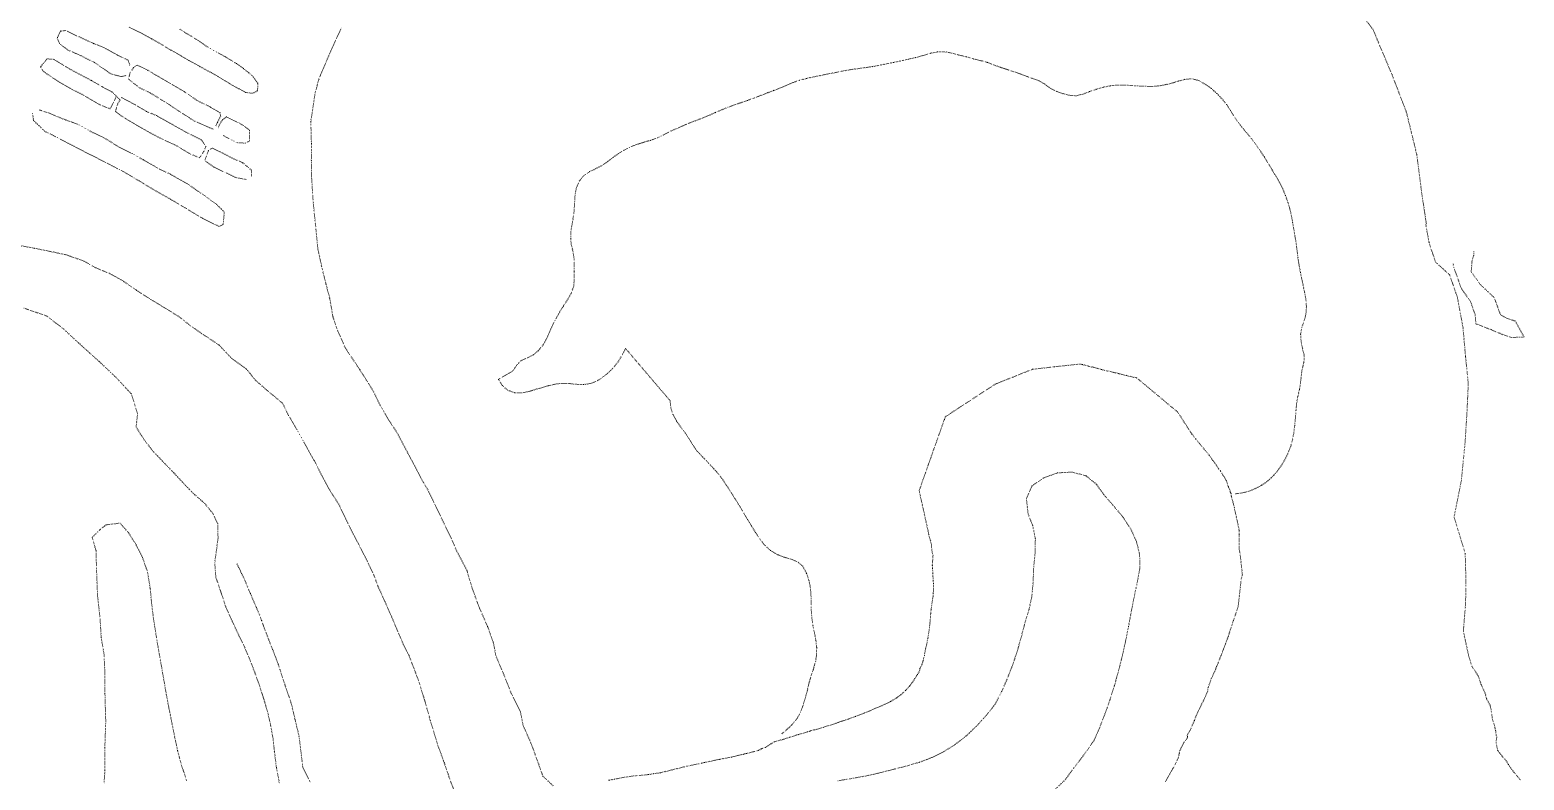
# Model space of a CAD drawing. Extents: x 682410 to 689460, y 7661803 to 7669124.
# Drawn here: x 688073.9 to 688533.1, y 7667209.7 to 7667440.4 of the extents above; entities that cross this region are included whole.
import ezdxf

# ---------------------------------------------------------------- set-up
doc = ezdxf.new("R2010")
doc.units = 0
doc.header["$MEASUREMENT"] = 0
doc.linetypes.add('DOT', pattern=[0.25, 0, -0.25])
doc.layers.add('02 TOE_Line', color=1, linetype='DOT', lineweight=20)

msp = doc.modelspace()

# ---------------------------------------------------------------- linework, layer by layer
at = {"layer": '02 TOE_Line'}
for points in [[(688503.08, 7667380.67, 4304.18), (688501.61, 7667390.48, 4303.83), (688500.14, 7667402.02, 4304.5), (688496.95, 7667415.02, 4304.54), (688492.53, 7667426.56, 4304.24), (688486.64, 7667440.54, 4304.03), (688480.99, 7667447.91, 4303.88), (688472.3, 7667452.98, 4303.7), (688465.43, 7667459.36, 4303.57), (688458.8, 7667463.54, 4303.46), (688451.93, 7667466.23, 4303.09), (688440.89, 7667472.12, 4303.1), (688431.56, 7667476.54, 4302.85), (688426.65, 7667477.77, 4302.33)], [(688104.48, 7667441.16, 4310.11), (688107.87, 7667439.53, 4310.13), (688111.41, 7667437.56, 4310.22), (688113.85, 7667436.18, 4310.25), (688117.35, 7667434.1, 4310.37), (688120.53, 7667432.28, 4310.21), (688122.86, 7667430.89, 4310.47), (688126.18, 7667429.08, 4310.57), (688129.63, 7667427.21, 4310.71), (688131.87, 7667425.92, 4310.78), (688135.02, 7667424.02, 4310.81), (688138.22, 7667422.19, 4310.88), (688140.25, 7667421.1, 4310.87), (688142.41, 7667420.85, 4311), (688143.91, 7667421.67, 4310.97), (688143.97, 7667423.96, 4311.09), (688142.15, 7667426.38, 4311.13), (688139.53, 7667428.5, 4311.01), (688137.45, 7667429.98, 4311.04), (688134.08, 7667432.03, 4311.01), (688131.93, 7667433.2, 4310.97), (688128.67, 7667434.99, 4310.85), (688125.55, 7667437.17, 4310.75), (688122.16, 7667439.19, 4310.78), (688120.02, 7667440.56, 4310.54)], [(688234.7, 7667207.93, 4327.66), (688231.55, 7667210.93, 4327.17), (688230.01, 7667215.35, 4326.92), (688227.95, 7667220.97, 4326.38), (688225.53, 7667226.39, 4326.1), (688224.68, 7667230.63, 4325.52), (688221.82, 7667236.41, 4324.92), (688219.49, 7667242.36, 4324.42), (688217.13, 7667247.93, 4323.86), (688216.38, 7667251.89, 4323.46), (688214.59, 7667256.9, 4322.99), (688211.91, 7667262.98, 4322.53), (688209.86, 7667268.68, 4322.05), (688208.21, 7667274.22, 4321.7), (688204.96, 7667280.39, 4321.2), (688203.46, 7667283.93, 4320.65), (688200.85, 7667289.32, 4320.22), (688196.28, 7667298.81, 4319.16), (688194.38, 7667302.07, 4318.82), (688192.3, 7667306.07, 4318.4), (688190.09, 7667310.2, 4317.94), (688186.83, 7667316.41, 4317.43), (688183.78, 7667321.04, 4316.95), (688181.09, 7667325.85, 4316.64), (688179.62, 7667328.99, 4316.06), (688178.02, 7667331.6, 4315.86), (688175.28, 7667335.91, 4315.59), (688171.77, 7667341.2, 4315.27), (688170.74, 7667342.83, 4314.88), (688168.3, 7667348.41, 4314.55), (688167.05, 7667352.19, 4314.23), (688166.06, 7667357.87, 4313.89), (688164.93, 7667362.14, 4313.38), (688163.57, 7667367.69, 4312.97), (688162.43, 7667373.01, 4312.66), (688161.84, 7667379.09, 4312.52), (688161.41, 7667383.21, 4312.34), (688160.91, 7667388.39, 4312.35), (688160.5, 7667395.14, 4312.15), (688160.42, 7667400.33, 4311.93), (688160.44, 7667405.45, 4311.81), (688160.26, 7667412.23, 4311.87), (688160.8, 7667415.66, 4311.85), (688161.6, 7667420.99, 4312.02), (688162.75, 7667425.24, 4311.64), (688164.35, 7667429.09, 4311.79), (688166.02, 7667432.96, 4311.83), (688167.81, 7667437.03, 4311.88), (688169.74, 7667441.18, 4311.97)], [(688104.61, 7667429.54, 4310.29), (688104.11, 7667431.04, 4310.2), (688100.87, 7667432.6, 4310.08), (688096.62, 7667434.94, 4310.09), (688093.45, 7667436.18, 4310.09), (688089.98, 7667437.78, 4310.12), (688084.94, 7667440.15, 4310.22), (688083.3, 7667439.99, 4310.13), (688082.34, 7667437.86, 4309.98), (688083.09, 7667436.09, 4309.91), (688085.61, 7667434.15, 4309.95), (688089.59, 7667432.43, 4309.82), (688093.93, 7667430.24, 4309.85), (688098.78, 7667426.83, 4309.98), (688101.94, 7667426, 4309.8), (688103.55, 7667426.32, 4310.08)], [(688100.35, 7667419.55, 4309.92), (688100.08, 7667419, 4309.77), (688098.59, 7667416.08, 4309.36), (688095.37, 7667417.35, 4309.43), (688090.31, 7667420.35, 4309.34), (688087.08, 7667421.94, 4309.32), (688082.76, 7667424.44, 4309.45), (688078.09, 7667427.55, 4309.29), (688077.19, 7667428.97, 4309.46), (688079.21, 7667431.43, 4309.52), (688081.24, 7667431.34, 4309.71), (688086.17, 7667428.3, 4309.71), (688089.59, 7667426.49, 4309.92), (688092.87, 7667424.78, 4309.96), (688096.25, 7667422.8, 4310), (688099.14, 7667421.31, 4309.98), (688101.65, 7667418.8, 4309.85), (688100.87, 7667417.52, 4309.61), (688100.25, 7667415.26, 4309.67), (688102.16, 7667413.8, 4309.64), (688106.71, 7667411.09, 4309.86), (688110.81, 7667408.75, 4309.81), (688115.47, 7667406.31, 4310.08), (688118.46, 7667405.03, 4310.07), (688123.33, 7667402.16, 4310.4), (688126.04, 7667401.05, 4310.61), (688126.55, 7667401.69, 4310.69), (688127.45, 7667403.1, 4310.74), (688128.01, 7667404.47, 4310.73), (688126.6, 7667406.58, 4310.94), (688122.42, 7667408.6, 4310.78), (688118.78, 7667410.68, 4310.48), (688112.79, 7667414.04, 4310.33), (688109.73, 7667415.26, 4310.36), (688106.38, 7667417.27, 4310.03), (688101.79, 7667419.66, 4310.01)], [(688304.99, 7667223.9, 4329.6), (688306.63, 7667225.29, 4329.6), (688308.11, 7667226.66, 4329.6), (688309.71, 7667228.65, 4329.62), (688310.92, 7667231.02, 4329.6), (688311.67, 7667233.09, 4329.49), (688312.33, 7667235.23, 4329.45), (688312.85, 7667237.3, 4329.45), (688313.35, 7667239.47, 4329.33), (688314.01, 7667241.72, 4329.33), (688314.69, 7667243.77, 4329.37), (688315.41, 7667246.29, 4329.29), (688315.69, 7667248.28, 4329.25), (688315.72, 7667250.41, 4329.16), (688315.47, 7667252.68, 4329.12), (688315.03, 7667255.01, 4329.11), (688314.55, 7667257.33, 4329.06), (688314.21, 7667259.71, 4328.99), (688314.05, 7667262.16, 4328.92), (688314.03, 7667264.59, 4328.88), (688313.95, 7667266.91, 4328.83), (688313.75, 7667269.09, 4328.85), (688313.34, 7667271.07, 4328.8), (688312.58, 7667273.3, 4328.77), (688311.43, 7667275.45, 4328.82), (688309.87, 7667276.76, 4328.8), (688307.87, 7667277.58, 4328.78), (688305.9, 7667278.15, 4328.71), (688303.74, 7667278.96, 4328.74), (688301.53, 7667280.3, 4328.63), (688299.55, 7667282.09, 4328.59), (688298.15, 7667283.93, 4328.58), (688296.85, 7667285.93, 4328.52), (688295.66, 7667287.85, 4328.5), (688294.46, 7667289.83, 4328.49), (688293.24, 7667291.92, 4328.48), (688291.94, 7667294.07, 4328.47), (688290.57, 7667296.3, 4328.48), (688289.15, 7667298.55, 4328.52), (688287.74, 7667300.72, 4328.51), (688286.33, 7667302.75, 4328.54), (688284.94, 7667304.5, 4328.6), (688283.54, 7667306.02, 4328.58), (688281.82, 7667307.85, 4328.51), (688280.39, 7667309.34, 4328.48), (688278.82, 7667310.97, 4328.55), (688277.58, 7667312.87, 4328.63), (688276.46, 7667314.75, 4328.7), (688275.25, 7667316.51, 4328.64), (688273.93, 7667318.24, 4328.66), (688272.61, 7667320.13, 4328.63), (688271.55, 7667322.12, 4328.6), (688270.9, 7667324.04, 4328.61), (688270.68, 7667326.32, 4328.52), (688256.99, 7667342.38, 4328.47), (688255.97, 7667340.37, 4328.42), (688254.65, 7667338.22, 4328.34), (688253.32, 7667336.58, 4328.39), (688251.92, 7667335.15, 4328.34), (688250.32, 7667333.8, 4328.37), (688248.43, 7667332.5, 4328.39), (688246.28, 7667331.64, 4328.45), (688244.04, 7667331.3, 4328.47), (688241.82, 7667331.38, 4328.59), (688239.68, 7667331.61, 4328.54), (688237.51, 7667331.67, 4328.52), (688235.51, 7667331.46, 4328.51), (688233.45, 7667330.97, 4328.59), (688231.52, 7667330.43, 4328.51), (688229.53, 7667329.86, 4328.57), (688227.29, 7667329.17, 4328.48), (688225.13, 7667328.74, 4328.51), (688222.81, 7667328.79, 4328.51), (688220.79, 7667329.55, 4328.53), (688219.1, 7667331.01, 4328.52), (688217.91, 7667332.9, 4328.49), (688222.43, 7667335.53, 4328.49), (688223.5, 7667337.22, 4328.36), (688224.89, 7667338.69, 4328.36), (688226.76, 7667339.51, 4328.38), (688228.68, 7667340.47, 4328.33), (688230.22, 7667341.79, 4328.32), (688231.69, 7667343.54, 4328.28), (688232.85, 7667345.66, 4328.27), (688233.78, 7667347.8, 4328.31), (688234.63, 7667349.7, 4328.27), (688235.61, 7667351.63, 4328.22), (688236.69, 7667353.56, 4328.28), (688237.91, 7667355.49, 4328.15), (688239.08, 7667357.28, 4328.2), (688240.25, 7667359.31, 4328.17), (688241.05, 7667361.51, 4328.17), (688241.23, 7667363.75, 4328.25), (688241.24, 7667366.06, 4328.2), (688241.24, 7667368.14, 4328.22), (688241.14, 7667370.26, 4328.28), (688240.83, 7667372.27, 4328.32), (688240.29, 7667374.25, 4328.34), (688240.15, 7667376.25, 4328.4), (688240.17, 7667378.38, 4328.34), (688240.54, 7667380.43, 4328.44), (688240.92, 7667382.74, 4328.36), (688241.2, 7667384.92, 4328.36), (688241.33, 7667387.36, 4328.41), (688241.46, 7667389.48, 4328.42), (688241.89, 7667391.88, 4328.45), (688242.72, 7667393.81, 4328.45), (688244.07, 7667395.46, 4328.52), (688245.95, 7667396.77, 4328.51), (688247.87, 7667397.68, 4328.45), (688249.68, 7667398.61, 4328.52), (688251.53, 7667399.89, 4328.51), (688253.15, 7667401.15, 4328.56), (688254.8, 7667402.32, 4328.46), (688256.6, 7667403.41, 4328.44), (688258.69, 7667404.5, 4328.47), (688260.84, 7667405.25, 4328.37), (688262.83, 7667405.86, 4328.34), (688264.8, 7667406.45, 4328.35), (688266.95, 7667407.22, 4328.36), (688268.88, 7667408.21, 4328.38), (688270.87, 7667409.23, 4328.42), (688272.8, 7667410.07, 4328.5), (688274.68, 7667410.9, 4328.55), (688276.6, 7667411.71, 4328.48), (688278.53, 7667412.43, 4328.5), (688280.54, 7667413.22, 4328.53), (688282.54, 7667414.03, 4328.36), (688284.67, 7667414.97, 4328.36), (688286.54, 7667415.79, 4328.26), (688288.46, 7667416.56, 4328.26), (688290.48, 7667417.3, 4328.25), (688292.41, 7667417.96, 4328.23), (688294.43, 7667418.64, 4328.24), (688296.54, 7667419.41, 4328.17), (688298.59, 7667420.2, 4328.17), (688300.67, 7667421.03, 4328.28), (688302.59, 7667421.73, 4328.22), (688304.77, 7667422.61, 4328.15), (688306.71, 7667423.43, 4328.19), (688308.56, 7667424.19, 4328.11), (688310.46, 7667424.87, 4328), (688312.58, 7667425.42, 4327.98), (688314.64, 7667425.88, 4327.97), (688316.7, 7667426.27, 4328), (688318.99, 7667426.77, 4327.97), (688321.07, 7667427.15, 4327.9), (688323.29, 7667427.62, 4327.87), (688325.71, 7667428.06, 4327.86), (688328.13, 7667428.41, 4327.81), (688330.55, 7667428.72, 4327.76), (688332.91, 7667429.07, 4327.67), (688335.32, 7667429.54, 4327.64), (688337.36, 7667429.97, 4327.63), (688339.33, 7667430.34, 4327.7), (688341.63, 7667430.82, 4327.72), (688343.9, 7667431.33, 4327.67), (688346.23, 7667431.86, 4327.67), (688348.46, 7667432.47, 4327.76), (688350.71, 7667433.16, 4327.72), (688352.86, 7667433.6, 4327.66), (688355.05, 7667433.64, 4327.72), (688357.28, 7667433.18, 4327.64), (688359.52, 7667432.59, 4327.54), (688361.8, 7667432.05, 4327.53), (688364.06, 7667431.39, 4327.5), (688366.12, 7667430.89, 4327.62), (688368.18, 7667430.37, 4327.56), (688370.06, 7667429.62, 4327.59), (688372.1, 7667428.86, 4327.68), (688374.03, 7667428.25, 4327.62), (688376.01, 7667427.58, 4327.57), (688377.92, 7667426.93, 4327.67), (688379.87, 7667426.22, 4327.7), (688381.91, 7667425.44, 4327.55), (688383.81, 7667424.81, 4327.55), (688385.82, 7667423.67, 4327.53), (688387.5, 7667422.42, 4327.55), (688389.32, 7667421.49, 4327.44), (688391.33, 7667420.75, 4327.46), (688393.3, 7667420.25, 4327.54), (688395.46, 7667420.08, 4327.57), (688397.47, 7667420.58, 4327.72), (688399.54, 7667421.36, 4327.79), (688401.73, 7667422.12, 4327.85), (688403.85, 7667422.73, 4327.78), (688406.03, 7667423.18, 4327.94), (688408.25, 7667423.38, 4327.96), (688410.3, 7667423.39, 4327.84), (688412.33, 7667423.27, 4327.92), (688414.44, 7667423.11, 4327.89), (688416.53, 7667423.01, 4327.84), (688418.69, 7667422.95, 4327.79), (688420.89, 7667423.13, 4327.85), (688423, 7667423.51, 4327.83), (688425.02, 7667424.01, 4327.8), (688426.95, 7667424.63, 4327.84), (688428.88, 7667425.14, 4327.76), (688431.05, 7667425.33, 4327.76), (688433.22, 7667424.74, 4327.65), (688435.17, 7667423.61, 4327.66), (688437.02, 7667422.29, 4327.59), (688438.75, 7667420.75, 4327.55), (688440.3, 7667419.11, 4327.5), (688441.71, 7667417.37, 4327.5), (688442.86, 7667415.54, 4327.49), (688444.1, 7667413.56, 4327.52), (688445.32, 7667411.82, 4327.5), (688446.77, 7667410, 4327.53), (688448.11, 7667408.38, 4327.47), (688449.4, 7667406.82, 4327.5), (688450.74, 7667404.95, 4327.43), (688452.05, 7667403.11, 4327.47), (688453.35, 7667401.22, 4327.47), (688454.53, 7667399.21, 4327.45), (688455.73, 7667397.21, 4327.46), (688456.92, 7667395.26, 4327.63), (688457.96, 7667393.43, 4327.6), (688458.92, 7667391.51, 4327.75), (688459.8, 7667389.4, 4327.79), (688460.56, 7667387.17, 4327.77), (688461.15, 7667385.23, 4327.82), (688461.63, 7667383.09, 4327.79), (688461.99, 7667381.1, 4327.69), (688462.41, 7667378.64, 4327.65), (688462.75, 7667376.63, 4327.65), (688463.08, 7667374.58, 4327.53), (688463.33, 7667372.59, 4327.53), (688463.63, 7667370.24, 4327.47), (688463.97, 7667367.9, 4327.47), (688464.38, 7667365.72, 4327.41), (688464.81, 7667363.73, 4327.35), (688465.22, 7667361.72, 4327.3), (688465.69, 7667359.55, 4327.23), (688466.07, 7667357.38, 4327.28), (688466.22, 7667355.21, 4327.16), (688466.07, 7667352.96, 4327.11), (688465.57, 7667350.96, 4327.2), (688464.81, 7667348.93, 4327.2), (688464.43, 7667346.67, 4327.26), (688464.6, 7667344.45, 4327.28), (688465.06, 7667342.25, 4327.26), (688465.52, 7667340.25, 4327.33), (688465.46, 7667338.08, 4327.26), (688464.89, 7667336, 4327.34), (688464.64, 7667333.93, 4327.32), (688464.42, 7667331.94, 4327.35), (688464.09, 7667329.78, 4327.36), (688463.59, 7667327.63, 4327.4), (688463.22, 7667325.6, 4327.44), (688463.01, 7667323.31, 4327.54), (688462.82, 7667320.95, 4327.49), (688462.64, 7667318.75, 4327.55), (688462.32, 7667316.34, 4327.62), (688461.94, 7667314.34, 4327.61), (688461.39, 7667312.3, 4327.58), (688460.63, 7667310.34, 4327.5), (688459.72, 7667308.45, 4327.5), (688458.64, 7667306.59, 4327.47), (688457.41, 7667304.85, 4327.45), (688456.1, 7667303.3, 4327.53), (688454.36, 7667301.65, 4327.58), (688452.44, 7667300.32, 4327.57), (688450.5, 7667299.32, 4327.48), (688448.62, 7667298.52, 4327.5), (688446.52, 7667297.98, 4327.55), (688444.21, 7667297.68, 4327.54)], [(688130.25, 7667409.78, 4311), (688129.27, 7667410.28, 4311.1), (688124.7, 7667412.19, 4310.78), (688119.73, 7667415.37, 4310.57), (688115.4, 7667418.24, 4310.32), (688110.97, 7667420.92, 4310.14), (688107.53, 7667422.61, 4310.17), (688104.23, 7667425.22, 4309.98), (688104.72, 7667427.13, 4310.19), (688105.82, 7667428.78, 4310.3), (688106.87, 7667429.48, 4310.17), (688108.42, 7667428.78, 4310.29), (688110.15, 7667427.94, 4310.28), (688114.99, 7667425.11, 4310.44), (688121.45, 7667421.3, 4310.84), (688125.25, 7667418.69, 4310.95), (688129.47, 7667416.58, 4310.53), (688132.35, 7667414.91, 4310.77), (688132.56, 7667413.95, 4310.87), (688131.56, 7667411.87, 4310.79), (688131.09, 7667410.83, 4311.04)], [(688074.74, 7667414.73, 4308.77), (688075.05, 7667412.5, 4308.57), (688078.56, 7667409.14, 4308.71), (688081.44, 7667407.71, 4308.68), (688086.99, 7667404.82, 4308.8), (688092.75, 7667401.86, 4308.97), (688097.7, 7667399.34, 4309.16), (688102.61, 7667396.78, 4309.6), (688107.51, 7667393.91, 4309.85), (688112.34, 7667390.99, 4310.09), (688117.15, 7667388.27, 4310.4), (688122.12, 7667385.35, 4310.8), (688126.95, 7667382.42, 4311.17), (688132.05, 7667379.92, 4311.76), (688133.33, 7667380.52, 4311.58), (688133.67, 7667384.38, 4311.62), (688131.26, 7667386.72, 4311.26), (688126.4, 7667390.22, 4310.88), (688122.14, 7667393.13, 4310.53), (688117.01, 7667396.05, 4310.41), (688113.8, 7667397.53, 4310.05), (688108.77, 7667400.41, 4309.9), (688105.3, 7667402.36, 4309.7), (688101.55, 7667404.2, 4309.64), (688096.61, 7667407.24, 4309.43), (688093.41, 7667408.71, 4309.28), (688088.66, 7667411.33, 4309.19), (688084.84, 7667412.68, 4309.04), (688080.27, 7667414.58, 4309.07), (688076.63, 7667415.83, 4308.87)], [(688133.47, 7667407.84, 4311.05), (688137.52, 7667405.69, 4311.14), (688140.14, 7667405.54, 4311.29), (688141.38, 7667406.14, 4311.21), (688141.41, 7667409.5, 4311.35), (688139.83, 7667410.74, 4311.28), (688138.19, 7667411.73, 4311.1), (688134.35, 7667413.6, 4310.8), (688133.08, 7667412.64, 4310.97), (688132.16, 7667411.17, 4311.01), (688131.77, 7667410.08, 4310.81)], [(688140.43, 7667394.36, 4311.26), (688137.24, 7667394.93, 4311.04), (688133.89, 7667396.56, 4310.83), (688130.47, 7667398.17, 4310.69), (688127.65, 7667400.14, 4310.74), (688128.8, 7667403.24, 4310.88), (688129.91, 7667403.98, 4311.22), (688132.92, 7667402.6, 4310.97), (688136.29, 7667400.83, 4311.19), (688139.42, 7667399.45, 4311.41), (688142.06, 7667397.18, 4311.33), (688142.08, 7667395.16, 4311.37)], [(688502.89, 7667380.57, 4304.17), (688503.9, 7667374.94, 4304.84), (688505.89, 7667368.96, 4303.95), (688510.23, 7667365.03, 4302.23), (688512.6, 7667358.18, 4300.56), (688514.33, 7667348.84, 4300.27), (688515.11, 7667339.95, 4300.58), (688515.97, 7667331.56, 4300.28), (688515.54, 7667322.52, 4299.78), (688514.95, 7667313.08, 4300.03), (688513.85, 7667301.89, 4299.22), (688511.58, 7667290.51, 4300.05), (688515.02, 7667279.36, 4299.61), (688515.21, 7667271.85, 4299.36), (688515.14, 7667264.03, 4299.51), (688514.44, 7667255.45, 4300.49), (688516.04, 7667248.08, 4300.54), (688517.06, 7667244.71, 4300.54), (688518.94, 7667241.86, 4300.54), (688519.92, 7667239.05, 4300.55), (688521.22, 7667236.24, 4300.55), (688521.58, 7667234.68, 4300.55), (688522.66, 7667232.72, 4300.56), (688523.02, 7667231, 4300.58), (688523.33, 7667228.79, 4300.73), (688524.4, 7667224.86, 4300.62), (688524.52, 7667223.34, 4300.79), (688524.72, 7667222.89, 4300.89), (688524.71, 7667222.86, 4300.89), (688524.56, 7667221.81, 4300.94), (688524.58, 7667220.88, 4301.04), (688524.73, 7667219.93, 4301.18), (688524.97, 7667218.93, 4301.35), (688524.98, 7667218.91, 4301.35), (688525.08, 7667218.76, 4301.35), (688525.2, 7667218.56, 4301.35), (688525.69, 7667217.96, 4301.3), (688526.37, 7667216.97, 4301.2), (688527.64, 7667215.59, 4301.11), (688528.23, 7667214.58, 4300.99), (688528.3, 7667214.48, 4300.97), (688529.21, 7667213.05, 4300.75), (688531.87, 7667209.84, 4299.83), (688532.11, 7667209.56, 4299.75)], [(688204.86, 7667205.04, 4327.3), (688202.98, 7667209.93, 4326.69), (688201.24, 7667215.09, 4326.18), (688199.43, 7667220.02, 4325.64), (688198.17, 7667224.08, 4325.43), (688196.97, 7667228.01, 4325.09), (688195.95, 7667231.82, 4324.73), (688194.83, 7667235.61, 4324.4), (688193.26, 7667240.58, 4323.57), (688191.87, 7667244.24, 4323.21), (688190.44, 7667247.96, 4322.95), (688188.67, 7667251.48, 4322.6), (688187.02, 7667255.3, 4322.57), (688185.09, 7667259.91, 4321.83), (688183.03, 7667264.58, 4321.39), (688180.93, 7667269.22, 4320.95), (688179.58, 7667272.84, 4320.98), (688177.73, 7667276.79, 4320.32), (688175.36, 7667281.36, 4320.21), (688173.1, 7667285.71, 4319.66), (688170.82, 7667290.41, 4319.09), (688168.8, 7667294.58, 4318.51), (688165.96, 7667299.02, 4318.26), (688163.58, 7667303.46, 4317.76), (688161.26, 7667307.99, 4317.38), (688158.89, 7667312.22, 4316.99), (688155.97, 7667317.52, 4316.14), (688153.44, 7667321.81, 4315.73), (688151.54, 7667325.58, 4315.41), (688146.88, 7667329.46, 4315.01), (688143.22, 7667332.66, 4314.78), (688140.49, 7667336.08, 4314.24), (688135.91, 7667339.39, 4314.03), (688131.99, 7667343.51, 4313.47), (688126.8, 7667346.93, 4313.1), (688123.34, 7667349.33, 4313.06), (688119.79, 7667352.15, 4312.89), (688114.93, 7667355.14, 4311.87), (688110.63, 7667357.73, 4311.44), (688106.65, 7667360.32, 4311.13), (688102.67, 7667363.09, 4310.44), (688098.25, 7667365.52, 4310.02), (688094.12, 7667367.21, 4309.79), (688090.45, 7667369.3, 4309.1), (688085.21, 7667371.14, 4308.73), (688081.4, 7667371.98, 4308.57), (688075.39, 7667373.2, 4308.3), (688068.4, 7667374.49, 4307.82)], [(688511.27, 7667368.43, 4300.69), (688511.59, 7667367.13, 4300.91), (688513.8, 7667360.88, 4301.11), (688516.64, 7667356.83, 4301.32), (688518.08, 7667352.76, 4301.43), (688518.3, 7667349.97, 4301.22), (688523.08, 7667348.14, 4301.2), (688527.26, 7667346.37, 4301.42), (688529.38, 7667345.78, 4301.37), (688533.12, 7667345.9, 4301.43), (688530.41, 7667350.81, 4298.89), (688527.71, 7667351.7, 4298.61), (688525.85, 7667352.78, 4298.84), (688523.93, 7667358.03, 4298.69), (688519.62, 7667362.09, 4298.13), (688516.86, 7667365.94, 4298.1), (688517.13, 7667369.49, 4298.63), (688517.65, 7667371.02, 4299.17), (688517.63, 7667372.32, 4299.61)], [(688072.11, 7667354.79, 4303.19), (688079.06, 7667352.39, 4303.42), (688084.12, 7667348.52, 4302.86), (688090.06, 7667343.03, 4302.03), (688095.41, 7667338.22, 4301.66), (688100.6, 7667333.3, 4301.27), (688105.11, 7667328.4, 4301.34), (688107.03, 7667322.27, 4300.7), (688106.56, 7667318.25, 4300.74), (688108.99, 7667314.4, 4300.57), (688111.82, 7667310.75, 4300.41), (688115.02, 7667307.39, 4300.24), (688118.24, 7667304.07, 4300.12), (688121.06, 7667301.01, 4300.03), (688124.13, 7667297.84, 4299.92), (688127.58, 7667294.82, 4299.79), (688130.14, 7667291.72, 4299.71), (688131.66, 7667288.43, 4299.65), (688131.75, 7667284.1, 4299.67), (688131.2, 7667279.86, 4299.67), (688130.74, 7667276.45, 4299.69), (688131.08, 7667272.06, 4299.64), (688132.63, 7667267.48, 4299.54), (688134.17, 7667262.87, 4299.51), (688136.14, 7667258.42, 4299.46), (688138.26, 7667253.93, 4299.45), (688140.03, 7667250.3, 4299.39), (688141.59, 7667246.54, 4299.4), (688143.08, 7667242.67, 4299.38), (688144.48, 7667238.75, 4299.31), (688145.77, 7667234.75, 4299.22), (688146.96, 7667230.72, 4299.12), (688147.91, 7667226.59, 4299.09), (688148.65, 7667222.53, 4299.06), (688149.07, 7667218.48, 4299.12), (688149.69, 7667213.54, 4299.17), (688150.61, 7667208.72, 4299.22)], [(688251.64, 7667209.61, 4331.09), (688252.09, 7667209.67, 4331.09), (688253.63, 7667209.96, 4331.04), (688254.1, 7667210.05, 4331.02), (688255.49, 7667210.28, 4331.01), (688255.64, 7667210.39, 4331), (688259.79, 7667210.99, 4330.96), (688260.11, 7667211.02, 4330.95), (688262.22, 7667211.17, 4330.94), (688263.03, 7667211.27, 4330.9), (688263.98, 7667211.37, 4330.86), (688264.06, 7667211.39, 4330.86), (688265.72, 7667211.68, 4330.79), (688267.5, 7667211.89, 4330.79), (688267.7, 7667211.93, 4330.78), (688271.06, 7667212.76, 4330.77), (688271.72, 7667212.93, 4330.76), (688275.7, 7667213.92, 4330.74), (688276.47, 7667214.08, 4330.74), (688278.7, 7667214.53, 4330.73), (688279.18, 7667214.63, 4330.73), (688280.4, 7667214.89, 4330.72), (688281.22, 7667215.07, 4330.71), (688285.05, 7667215.91, 4330.67), (688285.33, 7667215.97, 4330.67), (688285.86, 7667216.06, 4330.67), (688289.52, 7667216.75, 4330.66), (688290.18, 7667216.9, 4330.66), (688290.2, 7667216.9, 4330.66), (688290.4, 7667216.95, 4330.66), (688290.7, 7667217.04, 4330.64), (688291.29, 7667217.21, 4330.61), (688293.24, 7667217.61, 4330.63), (688293.66, 7667217.71, 4330.62), (688294.11, 7667217.84, 4330.62), (688294.51, 7667217.92, 4330.63), (688294.61, 7667217.94, 4330.63), (688297.83, 7667218.82, 4330.59), (688297.93, 7667218.85, 4330.59), (688298.23, 7667219.01, 4330.53), (688298.69, 7667219.29, 4330.42), (688298.77, 7667219.32, 4330.41), (688300.01, 7667219.75, 4330.33), (688301.2, 7667220.54, 4329.99), (688301.71, 7667220.86, 4329.86), (688302.61, 7667221.42, 4329.64), (688302.61, 7667221.43, 4329.64), (688302.74, 7667221.44, 4329.65), (688303.07, 7667221.52, 4329.66), (688305.42, 7667222.2, 4329.63), (688306.56, 7667222.58, 4329.62), (688307.49, 7667222.89, 4329.61), (688309.21, 7667223.43, 4329.61), (688310.11, 7667223.69, 4329.61), (688310.85, 7667223.9, 4329.62), (688312.49, 7667224.38, 4329.62), (688312.93, 7667224.51, 4329.62), (688313.41, 7667224.66, 4329.62), (688313.84, 7667224.79, 4329.62), (688315.18, 7667225.17, 4329.63), (688316.52, 7667225.55, 4329.64), (688317.23, 7667225.75, 4329.64), (688317.73, 7667225.9, 4329.64), (688319.16, 7667226.35, 4329.64), (688320.16, 7667226.66, 4329.63), (688321.18, 7667226.99, 4329.62), (688321.78, 7667227.2, 4329.61), (688323.07, 7667227.67, 4329.56), (688323.22, 7667227.72, 4329.56), (688324.63, 7667228.16, 4329.57), (688325.46, 7667228.45, 4329.54), (688325.81, 7667228.59, 4329.53), (688326.58, 7667228.87, 4329.52), (688327.69, 7667229.28, 4329.51), (688328.82, 7667229.7, 4329.49), (688329.04, 7667229.8, 4329.48), (688330.01, 7667230.17, 4329.49), (688330.57, 7667230.39, 4329.49), (688332.13, 7667230.99, 4329.49), (688332.19, 7667231.01, 4329.49), (688333.44, 7667231.6, 4329.44), (688333.48, 7667231.62, 4329.44), (688334.68, 7667232.1, 4329.45), (688335.73, 7667232.56, 4329.43), (688336.41, 7667232.9, 4329.41), (688336.46, 7667232.92, 4329.41), (688337.38, 7667233.32, 4329.43), (688338.42, 7667233.82, 4329.41), (688338.53, 7667233.89, 4329.41), (688339.17, 7667234.27, 4329.4), (688340.13, 7667234.83, 4329.4), (688340.32, 7667234.97, 4329.4), (688340.88, 7667235.38, 4329.39), (688341.57, 7667235.91, 4329.37), (688341.76, 7667236.06, 4329.37), (688341.88, 7667236.17, 4329.36), (688343.01, 7667237.2, 4329.33), (688343.17, 7667237.35, 4329.32), (688343.24, 7667237.43, 4329.32), (688344.25, 7667238.6, 4329.27), (688344.41, 7667238.77, 4329.27), (688344.55, 7667238.98, 4329.26), (688344.76, 7667239.27, 4329.25), (688345.57, 7667240.41, 4329.22), (688345.76, 7667240.69, 4329.21), (688345.82, 7667240.79, 4329.2), (688346.42, 7667241.73, 4329.18), (688346.69, 7667242.15, 4329.18), (688346.93, 7667242.54, 4329.17), (688347.36, 7667243.23, 4329.15), (688347.42, 7667244.02, 4329.13), (688347.54, 7667244.24, 4329.13), (688347.78, 7667244.67, 4329.12), (688347.99, 7667245.06, 4329.11), (688348.07, 7667245.21, 4329.11), (688348.15, 7667245.47, 4329.1), (688348.28, 7667245.9, 4329.09), (688348.41, 7667246.32, 4329.08), (688348.49, 7667246.61, 4329.07), (688348.79, 7667247.96, 4329.01), (688348.8, 7667248.01, 4329.01), (688348.9, 7667248.46, 4329), (688349.16, 7667249.91, 4328.92), (688349.2, 7667250.04, 4328.92), (688349.28, 7667250.36, 4328.93), (688349.56, 7667251.57, 4328.9), (688349.56, 7667251.6, 4328.9), (688349.64, 7667252.04, 4328.89), (688349.86, 7667253.23, 4328.88), (688350.11, 7667254.62, 4328.86), (688350.34, 7667256.37, 4328.84), (688350.51, 7667257.68, 4328.82), (688350.77, 7667260.88, 4328.78), (688350.87, 7667262.1, 4328.76), (688351.31, 7667265.05, 4328.73), (688351.48, 7667266.23, 4328.71), (688351.53, 7667267.01, 4328.7), (688351.59, 7667267.91, 4328.69), (688351.59, 7667269.28, 4328.67), (688351.59, 7667270.1, 4328.66), (688351.59, 7667270.25, 4328.66), (688351.53, 7667271.08, 4328.65), (688351.46, 7667272.26, 4328.64), (688351.44, 7667273.2, 4328.66), (688351.35, 7667274.24, 4328.63), (688351.32, 7667274.74, 4328.63), (688351.31, 7667275.08, 4328.62), (688351.26, 7667275.68, 4328.61), (688351.25, 7667275.75, 4328.61), (688351.39, 7667277.54, 4328.58), (688351.47, 7667278.52, 4328.56), (688351.25, 7667279.58, 4328.54), (688351.09, 7667280.37, 4328.53), (688350.99, 7667281.8, 4328.5), (688350.95, 7667282.45, 4328.49), (688350.64, 7667283.47, 4328.47), (688350.63, 7667283.53, 4328.47), (688350.41, 7667284.2, 4328.45), (688350.3, 7667284.62, 4328.43), (688350.17, 7667285.2, 4328.43), (688350.13, 7667285.36, 4328.43), (688350.01, 7667286.02, 4328.44), (688347.21, 7667298.68, 4328.37), (688354.95, 7667320.54, 4328.2), (688355.25, 7667321.39, 4328.2), (688369.87, 7667330.96, 4328.09), (688370.56, 7667331.41, 4328.08), (688381.28, 7667335.7, 4328.02), (688382.02, 7667335.99, 4328.02), (688388.83, 7667336.77, 4327.99), (688390.09, 7667336.91, 4327.98), (688395.99, 7667337.54, 4327.99), (688396.72, 7667337.61, 4327.99), (688397.33, 7667337.45, 4327.99), (688397.44, 7667337.42, 4327.99), (688398.48, 7667337.16, 4327.98), (688399.25, 7667336.95, 4327.99), (688400.64, 7667336.61, 4327.98), (688402.13, 7667336.26, 4327.95), (688403.36, 7667335.91, 4327.97), (688404.08, 7667335.68, 4327.99), (688405.54, 7667335.4, 4327.92), (688407.02, 7667335.04, 4327.91), (688408.58, 7667334.66, 4327.88), (688409.33, 7667334.45, 4327.89), (688410.91, 7667334.09, 4327.86), (688412.54, 7667333.69, 4327.83), (688414.05, 7667333.36, 4327.79), (688414.26, 7667333.19, 4327.79), (688426.2, 7667323.22, 4327.72), (688426.69, 7667322.82, 4327.72), (688430.39, 7667317.01, 4327.71), (688430.69, 7667316.53, 4327.71), (688431.05, 7667316.07, 4327.71), (688432.27, 7667314.51, 4327.7), (688432.71, 7667313.97, 4327.7), (688435.79, 7667310.23, 4327.69), (688436.28, 7667309.63, 4327.69), (688436.42, 7667309.48, 4327.68), (688436.8, 7667308.96, 4327.65), (688436.81, 7667308.94, 4327.65), (688437.45, 7667307.98, 4327.62), (688438.24, 7667306.97, 4327.52), (688438.41, 7667306.69, 4327.52), (688439.22, 7667305.37, 4327.52), (688439.84, 7667304.7, 4327.4), (688440.24, 7667304.01, 4327.42), (688440.38, 7667303.76, 4327.43), (688440.89, 7667303, 4327.41), (688441.51, 7667301.85, 4327.46), (688441.61, 7667301.65, 4327.47), (688441.61, 7667301.64, 4327.47), (688441.72, 7667301.4, 4327.47), (688441.84, 7667301.06, 4327.48), (688442.19, 7667300.08, 4327.5), (688442.24, 7667299.92, 4327.51), (688442.3, 7667299.74, 4327.52), (688442.36, 7667299.59, 4327.51), (688442.49, 7667299.31, 4327.5), (688442.9, 7667298.13, 4327.54), (688442.91, 7667298.09, 4327.54), (688442.93, 7667298.05, 4327.54), (688442.95, 7667298, 4327.54), (688443.03, 7667297.81, 4327.54), (688443.08, 7667297.66, 4327.54), (688443.11, 7667296.97, 4327.71), (688443.21, 7667296.78, 4327.69), (688443.92, 7667294.08, 4327.93), (688444.07, 7667293.36, 4327.99), (688445.6, 7667286.35, 4328.63), (688445.59, 7667285.13, 4328.76), (688445.55, 7667280.65, 4329.22), (688445.83, 7667279.23, 4329.14), (688446.23, 7667275.72, 4329.19), (688446.54, 7667272.88, 4329.24), (688446.19, 7667271.55, 4329.29), (688445.36, 7667264.1, 4328.73), (688445.25, 7667263.19, 4328.66), (688445.24, 7667263.14, 4328.66), (688444.95, 7667262.23, 4328.7), (688444.49, 7667260.81, 4328.77), (688443.73, 7667258.65, 4328.92), (688443.4, 7667257.62, 4328.98), (688442.16, 7667253.76, 4329.24), (688441.8, 7667252.8, 4329.3), (688440.4, 7667249.06, 4329.56), (688439.95, 7667247.92, 4329.63), (688438.6, 7667244.49, 4329.86), (688438.25, 7667243.63, 4329.92), (688438.04, 7667243.17, 4329.97), (688436.98, 7667240.88, 4330.21), (688436.54, 7667239.58, 4330.24), (688436, 7667238.13, 4330.27), (688436, 7667238.11, 4330.27), (688435.88, 7667237.03, 4330.1), (688434.62, 7667234.18, 4330.3), (688434.54, 7667234.02, 4330.32), (688433.89, 7667232.74, 4330.42), (688433.09, 7667231.16, 4330.55), (688432.34, 7667229.42, 4330.59), (688432.07, 7667228.78, 4330.61), (688431.79, 7667228.02, 4330.6), (688431.75, 7667227.92, 4330.6), (688430.41, 7667224.87, 4330.71), (688430.29, 7667224.68, 4330.74), (688429.9, 7667224.08, 4330.82), (688429.59, 7667223.54, 4330.87), (688429.7, 7667222.97, 4330.62), (688429.73, 7667222.81, 4330.55), (688428.58, 7667221.25, 4330.84), (688427.74, 7667219.56, 4330.89), (688427.32, 7667218.75, 4330.91), (688427.14, 7667217.9, 4330.76), (688426.9, 7667216.72, 4330.55), (688426.07, 7667214.83, 4330.51), (688425.78, 7667214.21, 4330.49), (688425.21, 7667213.23, 4330.55), (688423.6, 7667210.5, 4330.7), (688423.28, 7667209.83, 4330.69), (688422.88, 7667209.06, 4330.7)], [(688387.1, 7667205.04, 4341.82), (688392.11, 7667209.79, 4342.32), (688394.79, 7667213.45, 4342.64), (688398.01, 7667217.68, 4342.95), (688401.07, 7667222.04, 4343.31), (688402.69, 7667225.9, 4343.54), (688404.32, 7667230.06, 4343.78), (688405.92, 7667234.54, 4344.07), (688407.22, 7667238.75, 4344.3), (688408.48, 7667243.25, 4344.64), (688409.65, 7667247.9, 4344.93), (688410.67, 7667252.54, 4345.22), (688411.56, 7667256.94, 4345.51), (688412.31, 7667261.04, 4345.79), (688413.24, 7667265.84, 4346.14), (688414.21, 7667270.31, 4346.41), (688415.02, 7667274.8, 4346.76), (688414.96, 7667279.01, 4347.08), (688414, 7667283.04, 4347.21), (688412.27, 7667286.82, 4347.39), (688409.91, 7667290.49, 4347.45), (688406.84, 7667294.12, 4347.51), (688403.92, 7667297.49, 4347.67), (688401.58, 7667300.75, 4347.85), (688398.47, 7667303.26, 4347.93), (688394.17, 7667304.37, 4347.95), (688389.71, 7667304.14, 4347.73), (688385.33, 7667302.54, 4347.64), (688381.84, 7667300.09, 4347.8), (688380.18, 7667296.14, 4347.59), (688380.69, 7667291.55, 4347.18), (688382.14, 7667287.81, 4346.82), (688382.92, 7667283.82, 4346.5), (688382.82, 7667279.41, 4346.04), (688382.38, 7667274.88, 4345.59), (688382.23, 7667270.34, 4345.21), (688381.8, 7667265.96, 4344.92), (688380.95, 7667262.01, 4344.58), (688379.62, 7667257.65, 4344.15), (688378.56, 7667253.58, 4343.68), (688377.35, 7667249.3, 4343.27), (688375.9, 7667244.97, 4342.88), (688374.15, 7667240.54, 4342.46), (688372.55, 7667236.87, 4342.09), (688370.48, 7667232.91, 4341.65), (688367.89, 7667229.64, 4341.29), (688364.82, 7667226.26, 4340.83), (688361.66, 7667223.25, 4340.37), (688358.2, 7667220.57, 4339.92), (688354.72, 7667218.4, 4339.53), (688351.05, 7667216.6, 4339.09), (688347.29, 7667215.15, 4338.67), (688343.11, 7667213.96, 4338.22), (688338.77, 7667212.85, 4337.77), (688334.84, 7667211.84, 4337.43), (688330.7, 7667210.93, 4337.08), (688326.48, 7667210.17, 4336.69), (688322.04, 7667209.43, 4336.26)], [(688122.1, 7667209.56, 4299.06), (688120.41, 7667214.61, 4299.16), (688119.31, 7667218.81, 4299.18), (688118.38, 7667223.21, 4299.16), (688117.5, 7667227.59, 4299.18), (688116.65, 7667231.89, 4299.25), (688115.84, 7667236.13, 4299.35), (688115.11, 7667240.4, 4299.43), (688114.33, 7667244.85, 4299.5), (688113.48, 7667249.61, 4299.54), (688112.67, 7667254.53, 4299.57), (688111.89, 7667259.46, 4299.57), (688111.32, 7667264.21, 4299.54), (688110.91, 7667268.6, 4299.54), (688110.08, 7667273.67, 4299.61), (688108.57, 7667278.09, 4299.7), (688106.58, 7667282.03, 4299.81), (688104.21, 7667285.75, 4299.85), (688101.65, 7667288.69, 4299.82), (688097.36, 7667288.17, 4299.3), (688095.54, 7667286.73, 4299.01), (688093.06, 7667284.3, 4298.32), (688094.25, 7667280.2, 4297.78), (688094.42, 7667274.18, 4297.41), (688094.71, 7667266.58, 4296.69), (688095.51, 7667259.18, 4296.25), (688095.85, 7667253.5, 4295.76), (688096.72, 7667248.37, 4295.12), (688096.97, 7667242.83, 4294.55), (688097, 7667236.35, 4294.12), (688097.24, 7667227.65, 4293.24), (688096.96, 7667219.71, 4292.26), (688096.98, 7667212.61, 4291.57), (688096.74, 7667208.74, 4291.34)], [(688137.56, 7667276.16, 4301.58), (688138.11, 7667275.05, 4301.58), (688138.65, 7667273.95, 4301.57), (688139.05, 7667273.09, 4301.57), (688140.1, 7667270.87, 4301.56), (688140.13, 7667270.8, 4301.56), (688140.27, 7667270.44, 4301.56), (688140.33, 7667270.31, 4301.56), (688140.71, 7667269.39, 4301.56), (688141.68, 7667267.04, 4301.55), (688142.11, 7667266.04, 4301.55), (688142.51, 7667265.12, 4301.55), (688143.49, 7667262.86, 4301.54), (688143.58, 7667262.66, 4301.54), (688143.85, 7667262.02, 4301.54), (688144.38, 7667260.78, 4301.53), (688144.78, 7667259.81, 4301.53), (688145.14, 7667258.78, 4301.53), (688145.19, 7667258.62, 4301.53), (688145.95, 7667256.44, 4301.52), (688145.97, 7667256.4, 4301.52), (688146.89, 7667254.01, 4301.51), (688147.28, 7667252.99, 4301.51), (688147.71, 7667251.86, 4301.51), (688148.58, 7667249.7, 4301.5), (688148.86, 7667248.99, 4301.5), (688149.22, 7667248.03, 4301.49), (688149.35, 7667247.68, 4301.49), (688149.66, 7667246.86, 4301.49), (688150.31, 7667245.13, 4301.49), (688150.44, 7667244.81, 4301.49), (688150.82, 7667243.61, 4301.48), (688150.93, 7667243.26, 4301.48), (688151.43, 7667241.63, 4301.48), (688152.85, 7667237.35, 4301.46), (688154.17, 7667233.63, 4301.45), (688155.42, 7667228.33, 4301.29), (688156.67, 7667223.03, 4301.13), (688157.79, 7667213.69, 4301.19), (688160.1, 7667208.93, 4301.2)]]:
    msp.add_polyline3d(points, dxfattribs=at)

doc.saveas('drawing.dxf')
